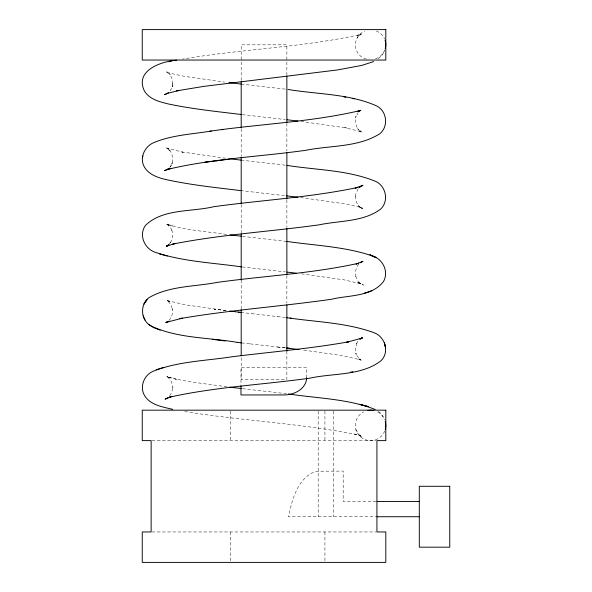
<?xml version="1.0" encoding="UTF-8"?>
<svg xmlns="http://www.w3.org/2000/svg" width="592" height="592" viewBox="0 0 592 592"><rect width="100%" height="100%" fill="white"/><g stroke="black" fill="none" stroke-linecap="round" stroke-linejoin="round"><path stroke-width="0.44" stroke-dasharray="2.96 2.22" d="M171.798 163.984L172.39 162.696L170.489 166.729C173.589 161.616 173.278 154.727 169.549 150.013L170.548 151.337L166.433 147.748L169.031 149.132L166.441 147.978L183.18 152.262L180.9 151.811L226.366 158.367M170.089 90.857L171.613 88.289L172.923 82.902L172.376 86.861C173.53 82.177 172.191 77.064 168.949 73.497L170.392 74.829L165.553 71.358L170.577 73.364L184.016 76.264L224.583 82.096M358.16 188.774L355.659 194.243L355.296 197.299L355.259 196.019C355.2 200.858 357.561 205.565 361.438 208.451L357.746 205.158L359.248 206.49M169.245 320.501L172.102 315.033L172.553 308.883L172.775 310.164L170.984 304.784L167.366 300.484L169.068 301.839L166.618 300.225L169.867 301.624L167.21 300.595L185.888 304.917L226.899 310.726M358.219 112.598L355.614 117.46L356.036 116.173C354.534 120.901 355.651 126.237 358.804 130.048L357.627 128.723L362.186 132.364L359.448 130.973L361.919 131.949L344.833 127.643L347.038 128.035L300.47 121.353M358.019 341.266L356.399 343.693L357.191 342.391L355.459 348.303L356.214 354.43L355.718 353.143L356.961 355.814L360.595 359.995L358.737 358.641L361.194 360.21L357.857 358.811L360.632 359.862L341.895 355.548L302.638 349.968M357.931 36.711L357.05 38.021L361.216 33.899L358.804 35.276L361.164 34.033L357.22 35.439L359.699 34.691C301.372 47.56 241.21 49.018 182.395 59.141M358.841 264.069C355.873 267.569 354.867 272.446 355.814 276.893L355.481 275.613L358.049 281.207L360.158 283.524L358.449 282.177L363.599 285.152L357.746 282.562L360.928 283.953M169.771 395.767L171.858 392.074L172.82 386.458L172.879 387.73L171.443 381.729L167.758 376.801L169.164 378.147L166.811 376.453L169.719 377.844L167.329 376.734L177.63 379.583L169.356 377.578L171.776 378.162M169.815 167.173L171.11 165.427M169.083 244.252L171.014 241.891L170.111 243.201C172.738 239.138 173.301 233.899 171.554 229.385L172.08 230.673L170.681 227.957L166.448 223.754L168.587 225.13L166.152 223.88C185.829 230.466 206.926 231.442 227.335 234.543M378.362 58.712L382.536 54.59L384.711 50.209A15.222 14.852 -11.7 0 1 375.298 58.911M284.315 379.724L241.196 379.724L241.196 356.658M152.055 440.618L376.009 440.618M376.201 501.505L343.19 501.505L343.19 471.062L318.318 471.239A21.519 21.519 0 0 0 310.289 473.918C296.022 483.131 291.937 501.246 288.385 516.735L375.972 516.735M152.055 531.956L376.009 531.956M285.27 347.889L276.087 346.831L285.988 347.978M251.585 313.627L278.062 316.646M250.29 343.885L276.738 346.897M285.285 89.14L242.143 84.19M242.283 114.626L285.248 119.547M285.3 165.198L242.409 160.284M240.456 190.58L285.514 195.745M242.528 236.356L285.914 241.329M242.306 266.962L285.3 271.898M277.419 316.579L285.929 317.556M240.885 312.391L251.689 313.649M241.566 342.879L250.394 343.9M286.646 393.724L242.091 388.618M300.507 197.528L344.477 203.796L357.834 206.704L362.415 208.147L359.522 207.207L362.541 208.613L359.921 207.082M301.358 273.807L344.448 279.927L360.373 283.723M215.325 309.268L214.112 309.12L227.839 310.837M226.995 386.82L191.394 381.973L175.38 379.035M184.719 411.507C241.677 420.838 299.663 423.176 356.288 434.543L353.75 433.892L362.341 436.726L359.655 435.386L361.697 436.763L359.255 434.824L355.814 429.711L356.436 430.998M172.834 226.092L167.514 224.642L169.867 225.293M378.495 411.544L380.33 413.001L383.335 417.064M333.407 411.092L333.407 516.735M324.927 411.092L324.927 440.618M324.927 531.956L324.927 561.475M318.185 411.092L318.185 516.735M306.656 377.822L306.656 367.551L240.974 367.551L240.974 384.904M286.868 75.265L286.868 44.822L241.196 44.822L241.196 80.801M286.868 123.247L286.868 150.923M286.868 199.822L286.868 227.498M286.868 275.472L286.868 303.148M286.868 351.123L286.868 379.724M241.196 128.782L241.196 156.458M241.196 204.432L241.196 233.033M241.196 280.083L241.196 308.684M230.54 411.092L230.54 440.618M230.54 531.956L230.54 561.475M366.426 59.163A15.222 14.852 -11.7 0 1 355.415 45.917A15.222 14.852 -11.7 0 1 364.605 31.213M376.246 30.969A15.222 14.852 -11.7 0 1 384.571 38.835M384.748 430.998A15.222 15.222 0 0 1 360.38 436.681A15.222 15.222 0 0 1 363.599 411.869M377.585 411.869A15.222 15.222 0 0 1 384.748 419.787"/><path stroke-width="0.89" d="M211.366 131.032C191.83 134.229 171.354 135.065 152.958 142.968C145.41 146.609 140.704 155.363 142.916 163.621C146.046 173.708 157.072 177.622 166.404 179.642C190.794 185.007 215.695 187.546 240.456 190.58M306.656 377.822C306.279 389.055 293.861 395.182 283.82 394.945L240.974 394.945L240.974 385.814M142.48 157.598L142.879 155.903M359.048 187.56L360.091 186.658M168.476 244.748L166.663 246.22L169.016 244.844L166.263 246.235L175.447 243.401L172.709 244.104C221.016 234.499 270.344 231.598 319.081 224.849C339.401 220.527 363.118 222.059 380.515 209.228C389.181 201.31 386.065 185.977 375.498 181.33C347.652 169.934 316.535 170.111 287.127 165.412M359.233 187.479L362.992 185.281L355.119 188.115L357.531 187.494C310.156 197.484 261.605 200.103 213.712 206.704C191.719 212.054 162.881 208.443 145.528 225.352C138.447 234.906 144.441 248.677 155.185 252.281C182.921 261.627 212.646 262.722 241.44 266.866M168.535 92.626L164.606 94.668L167.987 93.247L179.065 90.384L176.69 90.85L203.515 86.417L337.433 69.952L361.816 65.401L373.633 61.561M360.683 338.787L362.171 337.743L359.855 339.135L362.408 338.002L346.475 342.287L348.777 341.813C310.275 348.658 271.254 351.929 232.471 356.71C205.964 360.868 178.125 361.253 152.958 371.317C144.226 375.21 139.734 386.006 144.078 394.731C149.613 404.98 162.326 406.889 172.627 409.309M168.232 321.241L165.93 322.788L168.461 321.397L165.938 322.462L182.299 318.17L179.813 318.651C230.088 309.949 281.089 306.493 331.572 299.241C348.747 295.023 371.443 296.992 383.431 281.622C389.055 271.994 383.068 259.222 372.686 256.04C345.151 246.561 315.469 245.613 286.824 241.432M359.573 111.052L360.817 110.245L357.257 111.644L359.921 110.637C310.674 122.137 259.747 123.943 209.797 131.232M167.351 169.608L169.46 168.246L164.472 170.696L170.785 168.276L167.166 169.675M360.41 262.767L363.007 261.264L356.058 264.084L358.582 263.27C312.176 273.526 264.461 275.879 217.464 282.362C194.768 286.75 169.519 285.736 149.014 297.635C139.571 304.665 140.689 320.427 151.056 325.955C177.785 338.624 208.969 337.388 237.688 342.435M167.825 397.646L165.124 399.193L171.998 396.381L169.201 397.262C215.421 386.909 263.018 384.704 309.845 378.177C332.941 373.004 361.335 375.979 380.856 360.868C389.647 352.721 385.407 337.366 374.81 333C346.675 322.507 315.943 322.092 286.513 317.63M364.317 293.173L371.739 290.798M156.288 369.748L164.028 367.306M168.18 169.26C213.379 158.508 260.169 156.717 306.079 150.25C330.432 145.358 358.182 147.43 379.82 133.748C388.752 126.51 386.99 111.104 376.69 105.946C349.08 93.647 317.467 94.424 288.038 89.459M176.712 60.162C161.379 61.339 134.421 70.522 144.411 90.99C149.473 99.456 159.751 101.824 168.639 104.029C192.629 109.061 217.057 111.548 241.366 114.515M350.464 372.205L352.765 371.732M168.942 61.701L171.325 61.235M217.804 160.587L204.958 162.289L206.83 162.045M221.845 129.715L223.08 129.559M228.283 159.292L229.518 159.137L216.243 160.795M377.119 501.505L419.306 501.505M376.897 516.735L419.306 516.735M290.147 318.045L291.168 318.163M286.979 348.089L289.695 348.399L286.883 348.081M238.598 312.125L241.196 312.428M237.2 342.376L241.566 342.879M241.247 84.086L228.926 82.621M287.068 119.762L297.85 121.034M241.499 160.18L230.717 158.9M286.417 195.856L297.902 197.217M287.127 272.105L296.067 273.171M241.181 388.515L229.615 387.138M230.081 234.883L241.64 236.252M288.422 393.932C317.305 398.431 347.682 398.653 375.143 409.457M229.637 311.052L239.087 312.184M288.681 348.288L299.115 349.539M212.276 339.342L225.315 340.962M343.9 96.888L345.891 97.236M352.203 98.383L354.408 98.768M159.359 253.842L167.27 256.018M160.188 330.181L153.506 327.568L148.607 324.342M143.116 315.832L144.988 320.035M286.868 76.19L286.868 122.322M286.868 152.766L286.868 198.897M286.868 228.423L286.868 274.547M286.868 304.998L286.868 351.123M241.196 81.726L241.196 127.857M241.196 157.383L241.196 203.507M241.196 233.958L241.196 280.083M241.196 309.609L241.196 355.74M385.052 40.086A15.222 14.852 -11.7 0 1 385.222 48.751M385.229 421.208A15.222 15.222 0 0 1 385.229 429.585M367.824 410.426A15.222 15.222 0 0 1 373.36 410.426M146.927 299.7L144.071 303.911L146.927 299.7M385.814 29.6L142.25 29.6L142.25 60.044L385.814 60.044L385.814 29.6M385.814 410.175L142.25 410.175L142.25 440.618L151.138 440.618L151.138 531.956L142.25 531.956L142.25 562.4L385.814 562.4L385.814 531.956L376.926 531.956L376.926 440.618L385.814 440.618L385.814 410.175M449.75 486.284L419.306 486.284L419.306 547.178L449.75 547.178L449.75 486.284M368.135 406.563L359.729 404.351L368.135 406.563M376.164 257.624L370.059 254.878L376.164 257.624M385.592 347.711L384.437 343.034L385.592 347.711"/></g></svg>
